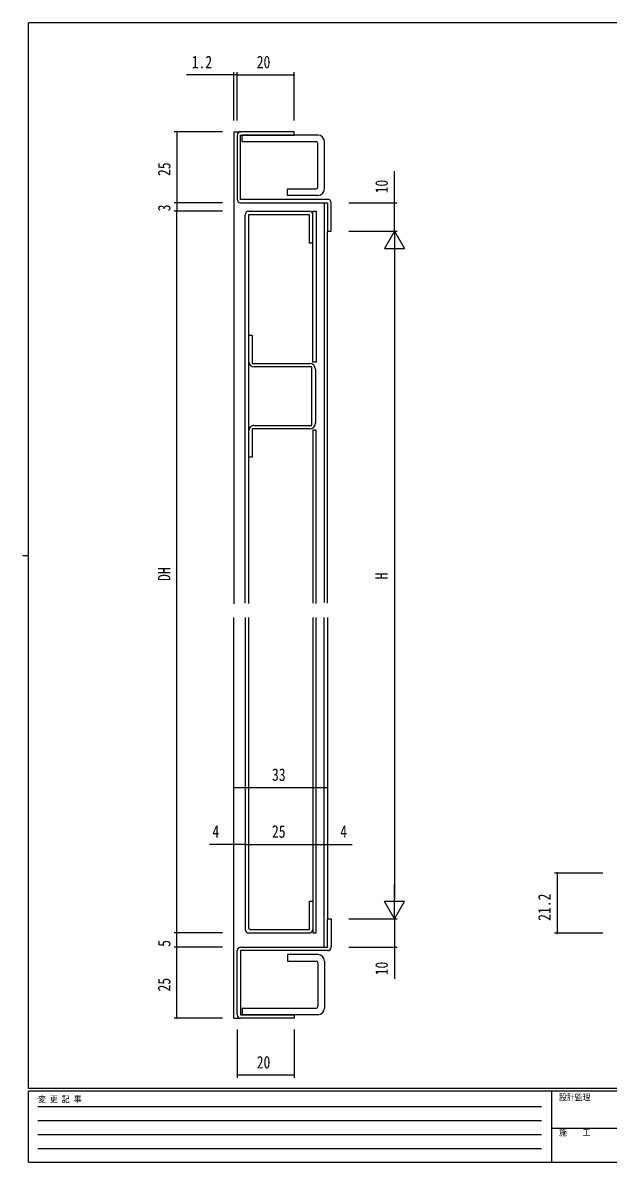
# Model space of a CAD drawing. Units: millimetres on the paper. Extents: x -283 to 283, y -202 to 202.
# Drawn here: x -283.4 to -77.4, y -201.5 to 199.5 of the extents above; entities that cross this region are included whole.
import ezdxf
from ezdxf.enums import TextEntityAlignment as Align

# ---------------------------------------------------------------- set-up
doc = ezdxf.new("R2010")
doc.units = ezdxf.units.MM
for name, color, linetype in [('0-2_YKK_11', 7, 'Continuous'), ('0-3_YKK_12', 2, 'Continuous'), ('0-4_YKK_13', 4, 'Continuous'), ('0-6_YKK_D', 6, 'Continuous'), ('0-7_YKK_ZWAK', 7, 'Continuous')]:
    doc.layers.add(name, color=color, linetype=linetype)
doc.styles.add('ＭＳ ゴシック', font='')
doc.styles.get('ＭＳ ゴシック').set_extended_font_data('MS Gothic')

msp = doc.modelspace()

# ---------------------------------------------------------------- linework, layer by layer
at = {"layer": '0-2_YKK_11'}
for p, q in [((-207.941, 159.968), (-207.941, 137.368)), ((-203.941, 133.168), (-182.541, 133.168)), ((-176.141, 135.668), (-176.141, 126.168)), ((-205.141, -4.777), (-205.141, 131.968)), ((-180.441, 77.574), (-180.441, 58.574)), ((-205.141, -9.832), (-205.141, -119.632)), ((-203.941, -9.832), (-203.941, -119.132)), ((-181.341, -9.832), (-181.341, -120.832)), ((-180.141, -120.832), (-180.141, -9.832)), ((-203.941, -120.832), (-182.541, -120.832)), ((-181.341, -120.832), (-180.141, -120.832)), ((-207.941, -149.632), (-207.941, -127.032)), ((-178.441, -127.032), (-178.541, -127.032))]:
    msp.add_line(p, q, dxfattribs=at)
for points in [[(-176.141, 137.368), (-206.741, 137.368), (-206.741, 159.968), (-187.941, 159.968), (-187.941, 161.168), (-206.741, 161.168)], [(-206.741, 136.168), (-176.141, 136.168), (-176.141, 126.168), (-174.941, 126.168), (-174.941, 136.168)], [(-181.341, 121.968), (-182.541, 121.968), (-182.541, 131.968), (-203.941, 131.968), (-203.941, -4.866)], [(-203.941, 89.574), (-202.741, 89.574), (-202.741, 79.574), (-182.441, 79.574)], [(-201.941, 57.774), (-181.641, 57.774), (-181.641, 78.374), (-201.941, 78.374)], [(-182.441, 56.574), (-202.741, 56.574), (-202.741, 46.574), (-203.941, 46.574)], [(-180.141, -4.832), (-180.141, 56.074), (-181.341, 56.074), (-181.341, -4.777)], [(-203.941, -119.132), (-203.441, -119.632), (-182.541, -119.632), (-182.541, -109.632), (-181.341, -109.632)], [(-206.741, -125.832), (-176.141, -125.832), (-176.141, -115.832), (-174.941, -115.832), (-174.941, -125.832)], [(-176.141, -127.032), (-206.741, -127.032), (-206.741, -149.632), (-187.941, -149.632), (-187.941, -150.832), (-206.741, -150.832)]]:
    msp.add_lwpolyline(points, dxfattribs=at)
msp.add_lwpolyline([(-180.141, 133.168), (-180.141, 80.074), (-181.341, 80.074), (-181.341, 133.168)], close=True, dxfattribs=at)
for centre, radius, start, end in [((-206.741, 159.968), 1.2, 89.99998, 180.00002), ((-206.741, 137.368), 1.2, 180.00002, 270), ((-176.141, 136.168), 1.2, 0, 89.99998), ((-203.941, 131.968), 1.2, 89.99998, 180.00002), ((-182.541, 131.968), 1.2, 0, 89.99998), ((-201.941, 80.374), 2, 180.00002, 270), ((-182.441, 77.574), 2, 0, 89.99998), ((-201.941, 55.774), 2, 89.99998, 180.00002), ((-182.441, 58.574), 2, 270, 0), ((-203.941, -119.632), 1.2, 180.00002, 270), ((-182.541, -119.632), 1.2, 270, 0), ((-206.741, -127.032), 1.2, 89.99998, 180.00002), ((-176.141, -125.832), 1.2, 270, 0), ((-206.741, -149.632), 1.2, 180.00002, 270)]:
    msp.add_arc(centre, radius, start, end, dxfattribs=at)
at = {"layer": '0-3_YKK_12'}
for p, q in [((-209.141, 161.168), (-209.141, -4.97)), ((-209.141, 161.168), (-206.741, 161.168)), ((-177.341, 136.168), (-177.341, -4.545)), ((-176.141, -4.757), (-176.141, 126.168)), ((-209.141, -150.832), (-209.141, -9.832)), ((-177.341, -125.832), (-177.341, -9.832)), ((-176.141, -9.832), (-176.141, -115.832)), ((-209.141, -150.832), (-206.741, -150.832))]:
    msp.add_line(p, q, dxfattribs=at)
at = {"layer": '0-4_YKK_13'}
for p, q in [((-206.241, 157.668), (-206.241, 159.968)), ((-179.541, 159.968), (-206.241, 159.968)), ((-206.241, 157.668), (-180.141, 157.668)), ((-179.541, 141.668), (-179.541, 157.068)), ((-177.241, 141.068), (-177.241, 157.668)), ((-190.241, 141.068), (-180.141, 141.068)), ((-190.241, 138.768), (-190.241, 141.068)), ((-179.541, 138.768), (-190.241, 138.768)), ((-190.241, -128.432), (-190.241, -130.732)), ((-179.541, -128.432), (-190.241, -128.432)), ((-190.241, -130.732), (-180.141, -130.732)), ((-179.541, -131.332), (-179.541, -146.732)), ((-177.241, -130.732), (-177.241, -147.332)), ((-206.241, -147.332), (-206.241, -149.632)), ((-206.241, -147.332), (-180.141, -147.332)), ((-179.541, -149.632), (-206.241, -149.632))]:
    msp.add_line(p, q, dxfattribs=at)
for centre, radius, start, end in [((-180.141, 157.068), 0.6, 0, 90), ((-179.541, 157.668), 2.3, 0, 90), ((-180.141, 141.668), 0.6, 270, 0), ((-179.541, 141.068), 2.3, 270, 0), ((-180.141, -131.332), 0.6, 0, 90), ((-179.541, -130.732), 2.3, 0, 90), ((-180.141, -146.732), 0.6, 270, 0), ((-179.541, -147.332), 2.3, 270, 0)]:
    msp.add_arc(centre, radius, start, end, dxfattribs=at)
at = {"layer": '0-6_YKK_D'}
for p, q in [((-209.141, 165.168), (-209.141, 182.168)), ((-207.941, 165.168), (-207.941, 182.168)), ((-207.941, 167.489), (-207.941, 182.168)), ((-207.941, 181.168), (-206.241, 181.168)), ((-207.941, 181.168), (-187.941, 181.168)), ((-187.941, 165.168), (-187.941, 182.168)), ((-213.141, 161.168), (-230.141, 161.168)), ((-229.141, 161.168), (-229.141, 136.168)), ((-152.641, 136.168), (-152.641, 147.288)), ((-216.167, 136.168), (-230.141, 136.168)), ((-213.141, 136.168), (-230.141, 136.168)), ((-213.141, 133.168), (-230.141, 133.168)), ((-229.141, 136.168), (-229.141, 133.168)), ((-229.141, -120.832), (-229.141, 133.168)), ((-168.641, 136.168), (-151.641, 136.168)), ((-152.641, 126.168), (-152.641, 136.168)), ((-168.641, 126.168), (-151.641, 126.168)), ((-164.06, 126.168), (-151.641, 126.168)), ((-152.641, 126.168), (-156.141, 120.106)), ((-152.641, 126.168), (-152.641, 114.044)), ((-152.641, 126.168), (-149.141, 120.106)), ((-156.141, 120.106), (-149.141, 120.106)), ((-152.641, 119.168), (-152.641, -108.832)), ((-209.141, -69.632), (-176.141, -69.632)), ((-209.141, -89.632), (-217.741, -89.632)), ((-205.141, -89.632), (-209.141, -89.632)), ((-205.141, -89.632), (-180.141, -89.632)), ((-180.141, -89.632), (-176.141, -89.632)), ((-176.141, -89.632), (-167.541, -89.632)), ((-79.353, -99.739), (-96.353, -99.739)), ((-95.353, -99.739), (-95.353, -120.939)), ((-152.641, -115.832), (-152.641, -103.707)), ((-149.141, -109.77), (-156.141, -109.77)), ((-152.641, -115.832), (-156.141, -109.77)), ((-152.641, -115.832), (-149.141, -109.77)), ((-168.641, -115.832), (-151.641, -115.832)), ((-163.591, -115.832), (-151.641, -115.832)), ((-152.641, -115.832), (-152.641, -125.832)), ((-213.141, -120.832), (-230.141, -120.832)), ((-229.141, -125.832), (-229.141, -120.832)), ((-79.353, -120.939), (-96.353, -120.939)), ((-213.141, -125.832), (-230.141, -125.832)), ((-216.51, -125.832), (-230.141, -125.832)), ((-229.141, -150.832), (-229.141, -125.832)), ((-168.641, -125.832), (-151.641, -125.832)), ((-152.641, -125.832), (-152.641, -136.952)), ((-213.141, -150.832), (-230.141, -150.832)), ((-207.941, -154.832), (-207.941, -171.832)), ((-187.941, -154.832), (-187.941, -171.832)), ((-187.941, -170.832), (-207.941, -170.832))]:
    msp.add_line(p, q, dxfattribs=at)
msp.add_lwpolyline([(-207.941, 181.168), (-209.141, 181.168), (-225.741, 181.168)], dxfattribs=at)
for centre, start, end in [((-209.141, 181.168), 0, 180), ((-209.141, 181.168), 180, 0), ((-207.941, 181.168), 0, 180), ((-207.941, 181.168), 0, 180), ((-207.941, 181.168), 180, 0), ((-207.941, 181.168), 180, 0), ((-187.941, 181.168), 0, 180), ((-187.941, 181.168), 180, 0), ((-229.141, 161.168), 90, 270), ((-229.141, 161.168), 270, 90), ((-229.141, 136.168), 90, 270), ((-229.141, 136.168), 90, 270), ((-229.141, 133.168), 90, 270), ((-229.141, 133.168), 90, 270), ((-229.141, 136.168), 270, 90), ((-229.141, 136.168), 270, 90), ((-229.141, 133.168), 270, 90), ((-229.141, 133.168), 270, 90), ((-152.641, 136.168), 90, 270), ((-152.641, 136.168), 270, 90), ((-209.141, -69.632), 0, 180), ((-209.141, -69.632), 180, 0), ((-176.141, -69.632), 0, 180), ((-176.141, -69.632), 180, 0), ((-209.141, -89.632), 0, 180), ((-209.141, -89.632), 180, 0), ((-205.141, -89.632), 0, 180), ((-205.141, -89.632), 0, 180), ((-205.141, -89.632), 180, 0), ((-205.141, -89.632), 180, 0), ((-180.141, -89.632), 0, 180), ((-180.141, -89.632), 0, 180), ((-180.141, -89.632), 180, 0), ((-180.141, -89.632), 180, 0), ((-176.141, -89.632), 0, 180), ((-176.141, -89.632), 180, 0), ((-95.353, -99.739), 90, 270), ((-95.353, -99.739), 270, 90), ((-229.141, -120.832), 90, 270), ((-229.141, -120.832), 90, 270), ((-229.141, -120.832), 270, 90), ((-229.141, -120.832), 270, 90), ((-95.353, -120.939), 90, 270), ((-95.353, -120.939), 270, 90), ((-229.141, -125.832), 90, 270), ((-229.141, -125.832), 90, 270), ((-229.141, -125.832), 270, 90), ((-229.141, -125.832), 270, 90), ((-152.641, -125.832), 90, 270), ((-152.641, -125.832), 270, 90), ((-229.141, -150.832), 90, 270), ((-229.141, -150.832), 270, 90), ((-207.941, -170.832), 0, 180), ((-207.941, -170.832), 180, 0), ((-187.941, -170.832), 0, 180), ((-187.941, -170.832), 180, 0)]:
    msp.add_arc(centre, 0.106, start, end, dxfattribs=at)
at = {"layer": '0-7_YKK_ZWAK'}
for p, q in [((268.6, 199.5), (-281.4, 199.5)), ((-281.4, -175.5), (-281.4, 199.5)), ((-283.4, 12), (-281.4, 12)), ((268.6, -175.5), (-281.4, -175.5)), ((241.6, -176.5), (-281.4, -176.5)), ((-281.4, -201.5), (-281.4, -176.5)), ((-97.4, -176.5), (-97.4, -201.5)), ((-278.115, -181.866), (-100.835, -181.866)), ((-278.115, -186.815), (-100.835, -186.815)), ((-278.115, -191.764), (-100.835, -191.764)), ((-97.4, -189.499), (-5.4, -189.499)), ((-278.115, -196.713), (-100.835, -196.713)), ((-281.4, -201.5), (241.6, -201.5))]:
    msp.add_line(p, q, dxfattribs=at)

# ---------------------------------------------------------------- texts
at = {"layer": '0-6_YKK_D', "style": 'ＭＳ ゴシック', "width": 0.8}
for s, p in [('1.2', (-223.953, 182.168)), ('20', (-201.084, 182.168)), ('33', (-195.711, -68.632)), ('4', (-216.688, -88.632)), ('25', (-195.723, -88.632)), ('4', (-171.688, -88.632)), ('20', (-201.084, -169.832))]:
    msp.add_text(s, height=4.399, dxfattribs=at).set_placement(p, align=Align.BOTTOM_LEFT)
for s, p in [('25', (-230.141, 145.586)), ('10', (-153.641, 139.467)), ('3', (-230.141, 133.158)), ('DH', (-230.141, 3.062)), ('H', (-153.641, 3.621)), ('21.2', (-96.353, -116.552)), ('5', (-230.141, -125.692)), ('10', (-153.641, -135.733)), ('25', (-230.141, -141.414))]:
    msp.add_text(s, height=4.399, rotation=90, dxfattribs=at).set_placement(p, align=Align.BOTTOM_LEFT)
at = {"layer": '0-7_YKK_ZWAK', "style": 'ＭＳ ゴシック', "width": 0.9}
for s, p in [('変 更 記 事', (-278.033, -181.105)), ('設計監理', (-94.708, -180.452)), ('施\u3000\u3000工', (-94.708, -192.824))]:
    msp.add_text(s, height=2.199, dxfattribs=at).set_placement(p, align=Align.BOTTOM_LEFT)

doc.saveas('drawing.dxf')
